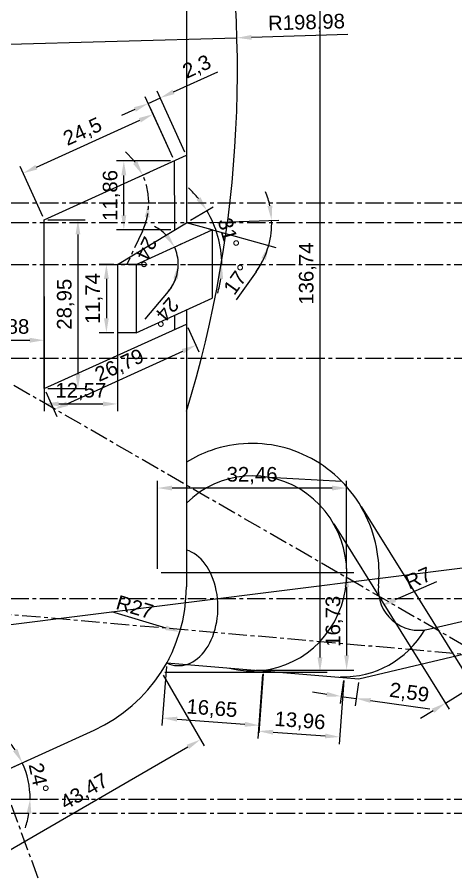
# Model space of a CAD drawing. Header units: millimetres. Extents: x -148 to 420, y -73 to 454.
# Drawn here: x 76.5 to 151.8, y -47.9 to 98.9 of the extents above; entities that cross this region are included whole.
import ezdxf

# ---------------------------------------------------------------- set-up
doc = ezdxf.new("R2010")
doc.units = ezdxf.units.MM
doc.header["$LTSCALE"] = 0.1
doc.linetypes.add('CENTER', pattern=[50.8, 31.75, -6.35, 6.35, -6.35])
doc.layers.add('axe', color=10, linetype='CENTER')
doc.layers.add('ls', color=7, linetype='Continuous')
doc.styles.get("Standard").update_dxf_attribs({"font": 'arial.ttf'})
doc.dimstyles.new('ISO-25', dxfattribs={"dimtxt": 2.5, "dimasz": 2.5, "dimexe": 1.25, "dimexo": 0.625, "dimtad": 1, "dimtxsty": 'Standard', "dimcen": 2.5, "dimadec": 0, "dimazin": 0, "dimtfac": 1, "dimtmove": 0, "dimatfit": 3, "dimfxl": 1, "dimarcsym": 0})

# ---------------------------------------------------------------- blocks, each defined once
blk = doc.blocks.new('*D22')
at = {"layer": 'Defpoints', "color": 0, "transparency": 16777216}
for p in [(78.52, 1.19), (104.38, -6.55)]:
    blk.add_point(p, dxfattribs=at)
at = {"layer": 'ls', "color": 0, "lineweight": -2, "transparency": 16777216}
blk.add_line((92.67, -3.04), (101.99, -5.83), dxfattribs=at)
at = {"layer": 'ls', "color": 0, "transparency": 16777216}
blk.add_solid([(102.11, -5.43), (101.87, -6.23), (104.38, -6.55)], dxfattribs=at)
at = {"layer": 'ls', "color": 0, "transparency": 16777216, "insert": (96.67, -2.28), "char_height": 2.5, "attachment_point": 5, "rotation": 343.3339}
blk.add_mtext('R27', dxfattribs=at)
blk = doc.blocks.new('*D46')
at = {"layer": 'Defpoints', "color": 0, "transparency": 16777216}
for p in [(69.86, -32.39), (78.55, -33.09), (63.61, -35.23), (70.47, -35.23)]:
    blk.add_point(p, dxfattribs=at)
at = {"layer": 'ls', "color": 0, "lineweight": -2, "transparency": 16777216}
for p, q in [((70.43, -32.13), (78.49, -28.47)), ((71.1, -35.23), (79.95, -35.23))]:
    blk.add_line(p, q, dxfattribs=at)
for start, end in [(33.9159, 43.417), (360, 24.4148), (340.9977, 350.4989)]:
    blk.add_arc((63.61, -35.23), 15.09, start, end, dxfattribs=at)
at = {"layer": 'ls', "color": 0, "transparency": 16777216}
for points in [[(76.5, -26.6), (75.77, -27.01), (77.35, -28.99)], [(78.08, -37.68), (78.91, -37.75), (78.7, -35.23)]]:
    blk.add_solid(points, dxfattribs=at)
at = {"layer": 'ls', "color": 0, "transparency": 16777216, "insert": (80.2, -31.64), "char_height": 2.5, "attachment_point": 5, "rotation": 282.2074}
blk.add_mtext('24°', dxfattribs=at)
blk = doc.blocks.new('*D51')
at = {"layer": 'Defpoints', "color": 0, "transparency": 16777216}
for p in [(101.22, -13.43), (107.93, -25.02), (63.61, -35.23)]:
    blk.add_point(p, dxfattribs=at)
at = {"layer": 'ls', "color": 0, "lineweight": -2, "transparency": 16777216}
for p, q in [((101.53, -13.97), (108.56, -26.1)), ((72.49, -45.56), (105.77, -26.27)), ((63.92, -35.77), (70.95, -47.9))]:
    blk.add_line(p, q, dxfattribs=at)
at = {"layer": 'ls', "color": 0, "transparency": 16777216}
for points in [[(105.56, -25.91), (105.98, -26.63), (107.93, -25.02)], [(72.28, -45.2), (72.7, -45.92), (70.33, -46.82)]]:
    blk.add_solid(points, dxfattribs=at)
at = {"layer": 'ls', "color": 0, "transparency": 16777216, "insert": (88.06, -34.08), "char_height": 2.5, "attachment_point": 5, "rotation": 30.0958}
blk.add_mtext('43,47', dxfattribs=at)
blk = doc.blocks.new('*D52')
at = {"layer": 'Defpoints', "color": 0, "transparency": 16777216}
for p in [(99.05, 123.31), (101.22, -13.43), (128.45, -13.43)]:
    blk.add_point(p, dxfattribs=at)
at = {"layer": 'ls', "color": 0, "lineweight": -2, "transparency": 16777216}
for p, q in [((99.67, 123.31), (129.7, 123.31)), ((128.45, 120.81), (128.45, -10.93)), ((101.84, -13.43), (129.7, -13.43))]:
    blk.add_line(p, q, dxfattribs=at)
at = {"layer": 'ls', "color": 0, "transparency": 16777216}
for points in [[(128.03, 120.81), (128.87, 120.81), (128.45, 123.31)], [(128.03, -10.93), (128.87, -10.93), (128.45, -13.43)]]:
    blk.add_solid(points, dxfattribs=at)
at = {"layer": 'ls', "color": 0, "transparency": 16777216, "insert": (126.32, 54.94), "char_height": 2.5, "attachment_point": 5, "rotation": 90}
blk.add_mtext('136,74', dxfattribs=at)
blk = doc.blocks.new('*D64')
at = {"layer": 'Defpoints', "color": 0, "transparency": 16777216}
for p in [(118.64, -13.24), (132.56, -14.24), (131.82, -24.57)]:
    blk.add_point(p, dxfattribs=at)
at = {"layer": 'ls', "color": 0, "lineweight": -2, "transparency": 16777216}
for p, q in [((118.59, -13.86), (117.8, -24.82)), ((132.52, -14.87), (131.73, -25.82)), ((120.39, -23.75), (129.33, -24.4))]:
    blk.add_line(p, q, dxfattribs=at)
at = {"layer": 'ls', "color": 0, "transparency": 16777216}
for points in [[(120.42, -23.34), (120.36, -24.17), (117.89, -23.57)], [(129.36, -23.98), (129.3, -24.81), (131.82, -24.57)]]:
    blk.add_solid(points, dxfattribs=at)
at = {"layer": 'ls', "color": 0, "transparency": 16777216, "insert": (125.01, -21.95), "char_height": 2.5, "attachment_point": 5, "rotation": 355.8847}
blk.add_mtext('13,96', dxfattribs=at)
blk = doc.blocks.new('*D65')
at = {"layer": 'Defpoints', "color": 0, "transparency": 16777216}
for p in [(102.14, -11.87), (118.75, -13.13), (118.03, -22.59)]:
    blk.add_point(p, dxfattribs=at)
at = {"layer": 'ls', "color": 0, "lineweight": -2, "transparency": 16777216}
for p, q in [((102.1, -12.5), (101.33, -22.58)), ((118.7, -13.76), (117.93, -23.84)), ((103.92, -21.52), (115.54, -22.4))]:
    blk.add_line(p, q, dxfattribs=at)
at = {"layer": 'ls', "color": 0, "transparency": 16777216}
for points in [[(103.95, -21.1), (103.89, -21.93), (101.43, -21.33)], [(115.57, -21.98), (115.5, -22.82), (118.03, -22.59)]]:
    blk.add_solid(points, dxfattribs=at)
at = {"layer": 'ls', "color": 0, "transparency": 16777216, "insert": (109.89, -19.84), "char_height": 2.5, "attachment_point": 5, "rotation": 355.6631}
blk.add_mtext('16,65', dxfattribs=at)
blk = doc.blocks.new('*D66')
at = {"layer": 'Defpoints', "color": 0, "transparency": 16777216}
for p in [(100.56, 3.65), (116.8, -13.09), (133.02, -13.09)]:
    blk.add_point(p, dxfattribs=at)
at = {"layer": 'ls', "color": 0, "lineweight": -2, "transparency": 16777216}
for p, q in [((101.19, 3.65), (134.27, 3.65)), ((133.02, 1.15), (133.02, -10.59)), ((117.43, -13.09), (134.27, -13.09))]:
    blk.add_line(p, q, dxfattribs=at)
at = {"layer": 'ls', "color": 0, "transparency": 16777216}
for points in [[(132.61, 1.15), (133.44, 1.15), (133.02, 3.65)], [(132.61, -10.59), (133.44, -10.59), (133.02, -13.09)]]:
    blk.add_solid(points, dxfattribs=at)
at = {"layer": 'ls', "color": 0, "transparency": 16777216, "insert": (130.9, -4.72), "char_height": 2.5, "attachment_point": 5, "rotation": 90}
blk.add_mtext('16,73', dxfattribs=at)
blk = doc.blocks.new('*D67')
at = {"layer": 'Defpoints', "color": 0, "transparency": 16777216}
for p in [(100.56, 18.14), (100.56, 3.65), (133.02, 3.65)]:
    blk.add_point(p, dxfattribs=at)
at = {"layer": 'ls', "color": 0, "lineweight": -2, "transparency": 16777216}
for p, q in [((100.56, 4.27), (100.56, 19.39)), ((133.02, 4.27), (133.02, 19.39)), ((130.52, 18.14), (103.06, 18.14))]:
    blk.add_line(p, q, dxfattribs=at)
at = {"layer": 'ls', "color": 0, "transparency": 16777216}
for points in [[(103.06, 18.56), (103.06, 17.72), (100.56, 18.14)], [(130.52, 18.56), (130.52, 17.72), (133.02, 18.14)]]:
    blk.add_solid(points, dxfattribs=at)
at = {"layer": 'ls', "color": 0, "transparency": 16777216, "insert": (116.79, 20.27), "char_height": 2.5, "attachment_point": 5}
blk.add_mtext('32,46', dxfattribs=at)
blk = doc.blocks.new('*D68')
at = {"layer": 'Defpoints', "color": 0, "transparency": 16777216}
for p in [(132.56, -14.24), (135.13, -14.61), (134.65, -17.97)]:
    blk.add_point(p, dxfattribs=at)
at = {"layer": 'ls', "color": 0, "lineweight": -2, "transparency": 16777216}
for p, q in [((132.48, -14.86), (131.91, -18.85)), ((135.04, -15.22), (134.48, -19.21)), ((129.61, -17.26), (127.14, -16.91)), ((132.09, -17.61), (134.65, -17.97)), ((137.13, -18.32), (147.32, -19.76))]:
    blk.add_line(p, q, dxfattribs=at)
at = {"layer": 'ls', "color": 0, "transparency": 16777216}
for points in [[(129.67, -16.84), (129.55, -17.67), (132.09, -17.61)], [(137.19, -17.91), (137.07, -18.73), (134.65, -17.97)]]:
    blk.add_solid(points, dxfattribs=at)
at = {"layer": 'ls', "color": 0, "transparency": 16777216, "insert": (143.76, -17.11), "char_height": 2.5, "attachment_point": 5, "rotation": 351.9395}
blk.add_mtext('2,59', dxfattribs=at)
blk = doc.blocks.new('*D69')
at = {"layer": 'Defpoints', "color": 0, "transparency": 16777216}
for p in [(388.68, 45.26), (390.07, 34.11), (-0.28, -3.4)]:
    blk.add_point(p, dxfattribs=at)
at = {"layer": 'ls', "color": 0, "lineweight": -2, "transparency": 16777216}
for p, q in [((388.75, 44.64), (390.23, 32.87)), ((3.6, -14.24), (387.59, 33.8)), ((-0.2, -4.02), (1.27, -15.79))]:
    blk.add_line(p, q, dxfattribs=at)
at = {"layer": 'ls', "color": 0, "transparency": 16777216}
for points in [[(387.54, 34.21), (387.64, 33.39), (390.07, 34.11)], [(3.54, -13.83), (3.65, -14.65), (1.11, -14.55)]]:
    blk.add_solid(points, dxfattribs=at)
at = {"layer": 'ls', "color": 0, "transparency": 16777216, "insert": (195.33, 11.89), "char_height": 2.5, "attachment_point": 5, "rotation": 7.1309}
blk.add_mtext('391,99', dxfattribs=at)
blk = doc.blocks.new('*D75')
at = {"layer": 'Defpoints', "color": 0, "transparency": 16777216}
for p in [(183.86, 85.75), (19.38, 64.84)]:
    blk.add_point(p, dxfattribs=at)
at = {"layer": 'ls', "color": 0, "lineweight": -2, "transparency": 16777216}
blk.add_line((165.47, 83.41), (181.38, 85.44), dxfattribs=at)
at = {"layer": 'ls', "color": 0, "transparency": 16777216}
blk.add_solid([(181.33, 85.85), (181.44, 85.02), (183.86, 85.75)], dxfattribs=at)
at = {"layer": 'ls', "color": 0, "transparency": 16777216, "insert": (171.92, 86.38), "char_height": 2.5, "attachment_point": 5, "rotation": 7.2466}
blk.add_mtext('R165,81', dxfattribs=at)
blk = doc.blocks.new('*D77')
at = {"layer": 'Defpoints', "color": 0, "transparency": 16777216}
for p in [(145.46, 0.72), (139.03, -2.04)]:
    blk.add_point(p, dxfattribs=at)
at = {"layer": 'ls', "color": 0, "lineweight": -2, "transparency": 16777216}
blk.add_line((148.48, 2.02), (141.33, -1.05), dxfattribs=at)
at = {"layer": 'ls', "color": 0, "transparency": 16777216}
blk.add_solid([(141.16, -0.67), (141.49, -1.43), (139.03, -2.04)], dxfattribs=at)
at = {"layer": 'ls', "color": 0, "transparency": 16777216, "insert": (145.31, 2.7), "char_height": 2.5, "attachment_point": 5, "rotation": 23.2323}
blk.add_mtext('R7', dxfattribs=at)
blk = doc.blocks.new('*D78')
at = {"layer": 'Defpoints', "color": 0, "transparency": 16777216}
for p in [(135.18, 15.48), (130.47, 12.55), (154.68, -15.83)]:
    blk.add_point(p, dxfattribs=at)
at = {"layer": 'ls', "color": 0, "lineweight": -2, "transparency": 16777216}
for p, q in [((135.51, 14.95), (155.34, -16.89)), ((130.8, 12.02), (150.64, -19.82)), ((156.81, -14.51), (165.49, -9.1)), ((149.98, -18.76), (154.68, -15.83)), ((147.86, -20.08), (145.73, -21.41))]:
    blk.add_line(p, q, dxfattribs=at)
at = {"layer": 'ls', "color": 0, "transparency": 16777216}
for points in [[(156.59, -14.15), (157.03, -14.86), (154.68, -15.83)], [(147.64, -19.73), (148.08, -20.44), (149.98, -18.76)]]:
    blk.add_solid(points, dxfattribs=at)
at = {"layer": 'ls', "color": 0, "transparency": 16777216, "insert": (161.09, -9.34), "char_height": 2.5, "attachment_point": 5, "rotation": 31.925}
blk.add_mtext('5,54', dxfattribs=at)
blk = doc.blocks.new('*D79')
at = {"layer": 'Defpoints', "color": 0, "transparency": 16777216}
for p in [(67.24, 51.6), (81.12, 51.6), (81.12, 43.5)]:
    blk.add_point(p, dxfattribs=at)
at = {"layer": 'ls', "color": 0, "lineweight": -2, "transparency": 16777216}
for p, q in [((67.24, 50.98), (67.24, 42.25)), ((81.12, 50.98), (81.12, 42.25)), ((69.74, 43.5), (78.62, 43.5))]:
    blk.add_line(p, q, dxfattribs=at)
at = {"layer": 'ls', "color": 0, "transparency": 16777216}
for points in [[(69.74, 43.92), (69.74, 43.08), (67.24, 43.5)], [(78.62, 43.92), (78.62, 43.08), (81.12, 43.5)]]:
    blk.add_solid(points, dxfattribs=at)
at = {"layer": 'ls', "color": 0, "transparency": 16777216, "insert": (74.18, 45.63), "char_height": 2.5, "attachment_point": 5}
blk.add_mtext('13,88', dxfattribs=at)
blk = doc.blocks.new('*D80')
at = {"layer": 'Defpoints', "color": 0, "transparency": 16777216}
for p in [(99.8, 82.28), (103.43, 74.28), (81.12, 64.16)]:
    blk.add_point(p, dxfattribs=at)
at = {"layer": 'ls', "color": 0, "lineweight": -2, "transparency": 16777216}
for p, q in [((103.17, 74.85), (99.28, 83.42)), ((79.77, 73.19), (97.52, 81.25)), ((80.86, 64.72), (76.97, 73.29))]:
    blk.add_line(p, q, dxfattribs=at)
at = {"layer": 'ls', "color": 0, "transparency": 16777216}
for points in [[(97.35, 81.63), (97.69, 80.87), (99.8, 82.28)], [(79.59, 73.57), (79.94, 72.81), (77.49, 72.15)]]:
    blk.add_solid(points, dxfattribs=at)
at = {"layer": 'ls', "color": 0, "transparency": 16777216, "insert": (87.76, 79.15), "char_height": 2.5, "attachment_point": 5, "rotation": 24.4148}
blk.add_mtext('24,5', dxfattribs=at)
blk = doc.blocks.new('*D81')
at = {"layer": 'Defpoints', "color": 0, "transparency": 16777216}
for p in [(101.05, 85.08), (105.52, 75.23), (103.43, 74.28)]:
    blk.add_point(p, dxfattribs=at)
at = {"layer": 'ls', "color": 0, "lineweight": -2, "transparency": 16777216}
for p, q in [((103.32, 86.12), (110.92, 89.56)), ((103.17, 74.85), (98.44, 85.27)), ((105.26, 75.8), (100.53, 86.22)), ((98.96, 84.13), (101.05, 85.08)), ((96.68, 83.1), (94.4, 82.07))]:
    blk.add_line(p, q, dxfattribs=at)
at = {"layer": 'ls', "color": 0, "transparency": 16777216}
for points in [[(103.15, 86.5), (103.49, 85.74), (101.05, 85.08)], [(96.51, 83.48), (96.85, 82.72), (98.96, 84.13)]]:
    blk.add_solid(points, dxfattribs=at)
at = {"layer": 'ls', "color": 0, "transparency": 16777216, "insert": (107.38, 90.29), "char_height": 2.5, "attachment_point": 5, "rotation": 24.4148}
blk.add_mtext('2,3', dxfattribs=at)
blk = doc.blocks.new('*D82')
at = {"layer": 'Defpoints', "color": 0, "transparency": 16777216}
for p in [(94.78, 74.28), (103.43, 74.28), (103.46, 62.42)]:
    blk.add_point(p, dxfattribs=at)
at = {"layer": 'ls', "color": 0, "lineweight": -2, "transparency": 16777216}
for p, q in [((102.8, 74.28), (93.53, 74.28)), ((94.78, 64.92), (94.78, 71.78)), ((102.84, 62.42), (93.53, 62.42))]:
    blk.add_line(p, q, dxfattribs=at)
at = {"layer": 'ls', "color": 0, "transparency": 16777216}
for points in [[(94.36, 71.78), (95.2, 71.78), (94.78, 74.28)], [(94.36, 64.92), (95.2, 64.92), (94.78, 62.42)]]:
    blk.add_solid(points, dxfattribs=at)
at = {"layer": 'ls', "color": 0, "transparency": 16777216, "insert": (92.65, 68.35), "char_height": 2.5, "attachment_point": 5, "rotation": 90}
blk.add_mtext('11,86', dxfattribs=at)
blk = doc.blocks.new('*D83')
at = {"layer": 'Defpoints', "color": 0, "transparency": 16777216}
for p in [(103.48, 59.5), (103.84, 58.54), (96.92, 56.52), (104.13, 56.52)]:
    blk.add_point(p, dxfattribs=at)
at = {"layer": 'ls', "color": 0, "lineweight": -2, "transparency": 16777216}
for p, q in [((104.05, 59.76), (104.62, 60.02)), ((104.75, 56.52), (105.38, 56.52)), ((102.39, 51.84), (98.36, 47.13))]:
    blk.add_line(p, q, dxfattribs=at)
for start, end in [(44.3985, 64.3823), (0, 24.4148), (319.39, 0), (320.0324, 340.0162)]:
    blk.add_arc((96.92, 56.52), 7.2, start, end, dxfattribs=at)
at = {"layer": 'ls', "color": 0, "transparency": 16777216}
for points in [[(102.41, 61.8), (101.73, 61.33), (103.48, 59.5)], [(103.28, 54.13), (104.1, 53.99), (104.13, 56.52)]]:
    blk.add_solid(points, dxfattribs=at)
at = {"layer": 'ls', "color": 0, "transparency": 16777216, "insert": (101.8, 48.26), "char_height": 2.5, "attachment_point": 5, "rotation": 229.39}
blk.add_mtext('24°', dxfattribs=at)
blk = doc.blocks.new('*D84')
at = {"layer": 'Defpoints', "color": 0, "transparency": 16777216}
for p in [(105.68, 63.77), (111.3, 59.75), (93.69, 56.52), (107.7, 56.52)]:
    blk.add_point(p, dxfattribs=at)
at = {"layer": 'ls', "color": 0, "lineweight": -2, "transparency": 16777216}
for p, q in [((106.22, 64.09), (110.09, 66.42)), ((108.32, 56.52), (112.84, 56.52))]:
    blk.add_line(p, q, dxfattribs=at)
for start, end in [(39.1214, 47.128), (360, 31.1148), (343.9868, 351.9934)]:
    blk.add_arc((93.69, 56.52), 17.9, start, end, dxfattribs=at)
at = {"layer": 'ls', "color": 0, "transparency": 16777216}
for points in [[(107.92, 68.06), (107.24, 67.58), (109.02, 65.78)], [(111, 54.06), (111.83, 54), (111.59, 56.52)]]:
    blk.add_solid(points, dxfattribs=at)
at = {"layer": 'ls', "color": 0, "transparency": 16777216, "insert": (112.77, 61.84), "char_height": 2.5, "attachment_point": 5, "rotation": 285.5574}
blk.add_mtext('31°', dxfattribs=at)
blk = doc.blocks.new('*D85')
at = {"layer": 'Defpoints', "color": 0, "transparency": 16777216}
for p in [(105.79, 63.59), (108.86, 63.7), (108.75, 62.77), (120.13, 62.63)]:
    blk.add_point(p, dxfattribs=at)
at = {"layer": 'ls', "color": 0, "lineweight": -2, "transparency": 16777216}
for p, q in [((109.48, 63.72), (121.4, 64.12)), ((109.35, 62.61), (120.85, 59.44)), ((117.5, 55.26), (114.06, 50.43))]:
    blk.add_line(p, q, dxfattribs=at)
for start, end in [(11.9383, 21.9173), (344.5927, 1.9594), (324.558, 344.5927), (324.6347, 334.6137)]:
    blk.add_arc((105.79, 63.59), 14.37, start, end, dxfattribs=at)
at = {"layer": 'ls', "color": 0, "transparency": 16777216}
for points in [[(120.26, 66.61), (119.44, 66.51), (120.15, 64.08)], [(118.38, 57.57), (119.16, 57.28), (119.64, 59.77)]]:
    blk.add_solid(points, dxfattribs=at)
at = {"layer": 'ls', "color": 0, "transparency": 16777216, "insert": (114.25, 53.94), "char_height": 2.5, "attachment_point": 5, "rotation": 54.558}
blk.add_mtext('17°', dxfattribs=at)
blk = doc.blocks.new('*D86')
at = {"layer": 'Defpoints', "color": 0, "transparency": 16777216}
for p in [(81.12, 64.16), (81.12, 35.2), (86.9, 35.2)]:
    blk.add_point(p, dxfattribs=at)
at = {"layer": 'ls', "color": 0, "lineweight": -2, "transparency": 16777216}
for p, q in [((81.74, 64.16), (88.15, 64.16)), ((86.9, 61.66), (86.9, 37.7)), ((81.74, 35.2), (88.15, 35.2))]:
    blk.add_line(p, q, dxfattribs=at)
at = {"layer": 'ls', "color": 0, "transparency": 16777216}
for points in [[(86.49, 61.66), (87.32, 61.66), (86.9, 64.16)], [(86.49, 37.7), (87.32, 37.7), (86.9, 35.2)]]:
    blk.add_solid(points, dxfattribs=at)
at = {"layer": 'ls', "color": 0, "transparency": 16777216, "insert": (84.78, 49.68), "char_height": 2.5, "attachment_point": 5, "rotation": 90}
blk.add_mtext('28,95', dxfattribs=at)
blk = doc.blocks.new('*D87')
at = {"layer": 'Defpoints', "color": 0, "transparency": 16777216}
for p in [(105.52, 46.28), (107.16, 42.65), (81.12, 35.2)]:
    blk.add_point(p, dxfattribs=at)
at = {"layer": 'ls', "color": 0, "lineweight": -2, "transparency": 16777216}
for p, q in [((105.78, 45.71), (107.68, 41.51)), ((85.04, 32.61), (104.89, 41.62)), ((81.38, 34.63), (83.28, 30.44))]:
    blk.add_line(p, q, dxfattribs=at)
at = {"layer": 'ls', "color": 0, "transparency": 16777216}
for points in [[(104.71, 42), (105.06, 41.24), (107.16, 42.65)], [(84.87, 32.99), (85.21, 32.23), (82.76, 31.58)]]:
    blk.add_solid(points, dxfattribs=at)
at = {"layer": 'ls', "color": 0, "transparency": 16777216, "insert": (94.08, 39.05), "char_height": 2.5, "attachment_point": 5, "rotation": 24.4148}
blk.add_mtext('26,79', dxfattribs=at)
blk = doc.blocks.new('*D88')
at = {"layer": 'axe', "color": 0, "lineweight": -2, "transparency": 16777216}
for p, q in [((97.24, 71.47), (99.17, 72.35)), ((98.18, 67.09), (100.3, 67.09)), ((97.96, 62.21), (95.33, 56.6))]:
    blk.add_line(p, q, dxfattribs=at)
for start, end in [(36.9276, 49.4404), (0, 24.4148), (334.822, 0), (334.9743, 347.4872)]:
    blk.add_arc((87.58, 67.09), 11.47, start, end, dxfattribs=at)
at = {"layer": 'axe', "color": 0, "transparency": 16777216}
for points in [[(97.11, 74.19), (96.39, 73.77), (98.03, 71.83)], [(98.37, 64.65), (99.2, 64.56), (99.05, 67.09)]]:
    blk.add_solid(points, dxfattribs=at)
at = {"layer": 'Defpoints', "color": 0, "transparency": 16777216}
for p in [(96.67, 71.21), (98.59, 70.3), (87.58, 67.09), (97.56, 67.09)]:
    blk.add_point(p, dxfattribs=at)
at = {"layer": 'axe', "color": 0, "transparency": 16777216, "insert": (98.35, 58.61), "char_height": 2.5, "attachment_point": 5, "rotation": 244.822}
blk.add_mtext('24°', dxfattribs=at)
blk = doc.blocks.new('*D89')
at = {"layer": 'Defpoints', "color": 0, "transparency": 16777216}
for p in [(93.69, 56.52), (91.79, 44.78), (93.69, 44.78)]:
    blk.add_point(p, dxfattribs=at)
at = {"layer": 'ls', "color": 0, "lineweight": -2, "transparency": 16777216}
for p, q in [((93.06, 56.52), (90.54, 56.52)), ((91.79, 54.02), (91.79, 47.28)), ((93.06, 44.78), (90.54, 44.78))]:
    blk.add_line(p, q, dxfattribs=at)
at = {"layer": 'ls', "color": 0, "transparency": 16777216}
for points in [[(91.37, 54.02), (92.2, 54.02), (91.79, 56.52)], [(91.37, 47.28), (92.2, 47.28), (91.79, 44.78)]]:
    blk.add_solid(points, dxfattribs=at)
at = {"layer": 'ls', "color": 0, "transparency": 16777216, "insert": (89.66, 50.65), "char_height": 2.5, "attachment_point": 5, "rotation": 90}
blk.add_mtext('11,74', dxfattribs=at)
blk = doc.blocks.new('*D90')
at = {"layer": 'Defpoints', "color": 0, "transparency": 16777216}
for p in [(81.12, 51.6), (93.69, 51.6), (93.69, 32.57)]:
    blk.add_point(p, dxfattribs=at)
at = {"layer": 'ls', "color": 0, "lineweight": -2, "transparency": 16777216}
for p, q in [((81.12, 50.98), (81.12, 31.32)), ((93.69, 50.98), (93.69, 31.32)), ((83.62, 32.57), (91.19, 32.57))]:
    blk.add_line(p, q, dxfattribs=at)
at = {"layer": 'ls', "color": 0, "transparency": 16777216}
for points in [[(83.62, 32.98), (83.62, 32.15), (81.12, 32.57)], [(91.19, 32.98), (91.19, 32.15), (93.69, 32.57)]]:
    blk.add_solid(points, dxfattribs=at)
at = {"layer": 'ls', "color": 0, "transparency": 16777216, "insert": (87.4, 34.69), "char_height": 2.5, "attachment_point": 5}
blk.add_mtext('12,57', dxfattribs=at)
blk = doc.blocks.new('*D101')
at = {"layer": 'Defpoints', "color": 0, "transparency": 16777216}
for p in [(114.2, 95.4), (-84.7, 89.7)]:
    blk.add_point(p, dxfattribs=at)
at = {"layer": 'ls', "color": 0, "lineweight": -2, "transparency": 16777216}
for p, q in [((133.22, 95.94), (116.7, 95.47)), ((-84.7, 89.7), (114.2, 95.4))]:
    blk.add_line(p, q, dxfattribs=at)
at = {"layer": 'ls', "color": 0, "transparency": 16777216}
blk.add_solid([(116.68, 95.88), (116.71, 95.05), (114.2, 95.4)], dxfattribs=at)
at = {"layer": 'ls', "color": 0, "transparency": 16777216, "insert": (126.14, 97.87), "char_height": 2.5, "attachment_point": 5, "rotation": 1.641}
blk.add_mtext('R198,98', dxfattribs=at)

msp = doc.modelspace()

# ---------------------------------------------------------------- linework, layer by layer
at = {"layer": 'axe'}
for p, direction in [((-47.813, 107.168), (-0.8660254, 0.5)), ((87.584, 67.089), (1, 0)), ((105.384, 63.702), (1, 0)), ((29.462, 56.524), (1, 0)), ((168.994, 40.427), (1, 0)), ((-36.033, 6.211), (0.9961947, -0.0871557)), ((193.653, -0.786), (1, 0)), ((63.608, -35.225), (1, 0)), ((40.667, -37.637), (1, 0))]:
    msp.add_xline(p, direction, dxfattribs=at)
msp.add_ray((40.689, 59.279), (0.3420201, -0.9396926), dxfattribs=at)
at = {"layer": 'ls'}
for p, q in [((105.518, 105.77), (105.518, 63.665)), ((81.12, 64.155), (105.518, 75.23)), ((103.428, 74.282), (103.46, 62.423)), ((81.12, 35.201), (81.12, 64.155)), ((93.688, 56.524), (105.518, 63.665)), ((109.957, 62.441), (105.518, 63.665)), ((96.922, 56.524), (109.957, 62.441)), ((109.957, 62.441), (109.957, 50.701)), ((96.922, 56.524), (93.688, 56.524)), ((93.688, 56.524), (93.688, 44.784)), ((96.922, 56.524), (96.922, 44.784)), ((96.922, 44.784), (109.957, 50.701)), ((105.518, 48.686), (105.518, 1.194)), ((147.072, -6.088), (379.708, 48.845)), ((103.5, 47.77), (103.506, 45.363)), ((81.12, 35.201), (105.518, 46.276)), ((96.922, 44.784), (93.688, 44.784)), ((135.13, -14.605), (388.708, 45.272)), ((119.609, 19.992), (132.171, 19.3)), ((102.484, -11.241), (102.546, -11.251)), ((102.144, -11.875), (135.13, -14.605)), ((131.987, -14.232), (131.945, -14.342)), ((63.608, -35.225), (89.678, -23.391))]:
    msp.add_line(p, q, dxfattribs=at)
for centre, radius, start, end in [((-84.702, 89.698), 198.981, 342.93518, 11.32623), ((93.688, 56.524), 14.012, 30.28506, 31.1148), ((96.922, 56.524), 7.204, 0, 24.41475), ((78.518, 1.194), 27, 294.41475, 0), ((145.463, 0.725), 7, 174.6751, 283.286)]:
    msp.add_arc(centre, radius, start, end, dxfattribs=at)
for centre, major_axis, ratio, start_param, end_param in [((116.805, 3.495), (0, -16.748), 0.9698027, 6.0414055, 10.193025), ((104.186, -2.323), (0, 10.022), 0.6734693, 2.8342365, 6.0845471), ((132.564, 2.506), (0, -16.748), 0.9698027, 6.2476423, 7.306795)]:
    msp.add_ellipse(centre, major_axis=major_axis, ratio=ratio, start_param=start_param, end_param=end_param, dxfattribs=at)
msp.add_open_spline([(138.493, 1.374), (138.65, 3.049), (138.62, 4.742), (138.128, 8.562), (137.542, 10.672), (135.795, 14.638), (134.635, 16.492), (131.832, 19.785), (130.19, 21.222), (126.557, 23.551), (124.568, 24.441), (120.415, 25.59), (118.253, 25.848), (113.949, 25.706), (111.808, 25.305), (108.287, 24.077), (106.858, 23.394), (105.518, 22.564)], degree=3, knots=[7.7579917, 7.7579917, 7.7579917, 7.7579917, 7.9861093, 7.9861093, 8.2802559, 8.2802559, 8.5744026, 8.5744026, 8.8685492, 8.8685492, 9.1626959, 9.1626959, 9.4568425, 9.4568425, 9.7509891, 9.7509891, 9.9658719, 9.9658719, 9.9658719, 9.9658719], dxfattribs=at)
msp.add_open_spline([(102.515, -11.181), (102.525, -11.204), (102.536, -11.227), (102.546, -11.251)], degree=3, dxfattribs=at)

# ---------------------------------------------------------------- dimensions: what is measured, and where the dimension line sits
at = {"layer": 'axe'}
dim = msp.add_angular_dim_3p(base=(98.594, 70.304), center=(87.584, 67.089), p1=(97.559, 67.089), p2=(96.667, 71.213), dimstyle='ISO-25', dxfattribs=at)
dim.commit()
dim.dimension.update_dxf_attribs({"geometry": '*D88', "text_midpoint": (98.347, 58.606)})
at = {"layer": 'ls'}
for base, p1, p2, picture, middle in [((128.452, -13.429), (99.046, 123.309), (101.215, -13.429), '*D52', (126.324, 54.94)), ((94.778, 74.282), (103.46, 62.423), (103.428, 74.282), '*D82', (92.651, 68.352)), ((86.902, 35.201), (81.12, 64.155), (81.12, 35.201), '*D86', (84.775, 49.678)), ((91.787, 44.784), (93.688, 56.524), (93.688, 44.784), '*D89', (89.66, 50.654)), ((133.024, -13.088), (100.563, 3.646), (116.805, -13.088), '*D66', (130.896, -4.721))]:
    dim = msp.add_linear_dim(base=base, p1=p1, p2=p2, angle=90, dimstyle='ISO-25', dxfattribs=at)
    dim.commit()
    dim.dimension.update_dxf_attribs({"geometry": picture, "text_midpoint": middle})
dim = msp.add_radius_dim(center=(-84.702, 89.698), mpoint=(114.197, 95.396), dimstyle='ISO-25', dxfattribs=at)
dim.commit()
dim.dimension.update_dxf_attribs({"geometry": '*D101', "text_midpoint": (126.144, 97.866)})
for p1, p2, distance, picture, middle in [((103.428, 74.2817), (105.5181, 75.2305), 10.8197, '*D81', (107.3802, 90.2943)), ((81.12, 64.155), (103.428, 74.282), 8.784, '*D80', (87.764, 79.154)), ((67.244, 51.601), (81.12, 51.601), -8.102, '*D79', (74.182, 45.627)), ((81.12, 35.201), (105.518, 46.276), -3.981, '*D87', (94.085, 39.051)), ((-0.281, -3.395), (388.676, 45.265), -11.242, '*D69', (195.329, 11.89)), ((130.47, 12.548), (135.176, 15.48), -36.889, '*D78', (161.087, -9.34)), ((102.144, -11.875), (118.745, -13.134), -9.483, '*D65', (109.888, -19.839)), ((63.608, -35.225), (101.215, -13.429), -13.396, '*D51', (88.062, -34.076)), ((118.637, -13.24), (132.564, -14.242), -10.359, '*D64', (125.01, -21.952)), ((132.564, -14.242), (135.13, -14.605), -3.399, '*D68', (143.76, -17.112))]:
    dim = msp.add_aligned_dim(p1=p1, p2=p2, distance=distance, dimstyle='ISO-25', dxfattribs=at)
    dim.commit()
    dim.dimension.update_dxf_attribs({"geometry": picture, "text_midpoint": middle})
for center, mpoint, picture, middle in [((19.376, 64.837), (183.864, 85.753), '*D75', (172.188, 84.269)), ((145.463, 0.725), (139.031, -2.037), '*D77', (146.052, 0.977)), ((78.518, 1.194), (104.384, -6.549), '*D22', (96.134, -4.079))]:
    dim = msp.add_radius_dim(center=center, mpoint=mpoint, dimstyle='ISO-25', dxfattribs=at)
    dim.commit()
    dim.dimension.update_dxf_attribs({"geometry": picture, "text_midpoint": middle, "dimtype": 164})
for base, center, p1, p2, picture, middle in [((111.3, 59.748), (93.688, 56.524), (107.7, 56.524), (105.684, 63.765), '*D84', (112.769, 61.837)), ((120.128, 62.631), (105.788, 63.591), (108.748, 62.775), (108.857, 63.696), '*D85', (114.249, 53.935)), ((103.838, 58.544), (96.922, 56.524), (104.127, 56.524), (103.482, 59.502), '*D83', (101.802, 48.259)), ((78.549, -33.089), (63.608, -35.225), (70.473, -35.225), (69.86, -32.387), '*D46', (80.198, -31.636))]:
    dim = msp.add_angular_dim_3p(base=base, center=center, p1=p1, p2=p2, dimstyle='ISO-25', dxfattribs=at)
    dim.commit()
    dim.dimension.update_dxf_attribs({"geometry": picture, "text_midpoint": middle})
for base, p1, p2, picture, middle in [((93.688, 32.567), (81.12, 51.601), (93.688, 51.601), '*D90', (87.404, 34.694)), ((100.563, 18.138), (133.024, 3.646), (100.563, 3.646), '*D67', (116.793, 20.266))]:
    dim = msp.add_linear_dim(base=base, p1=p1, p2=p2, dimstyle='ISO-25', dxfattribs=at)
    dim.commit()
    dim.dimension.update_dxf_attribs({"geometry": picture, "text_midpoint": middle})

doc.saveas('drawing.dxf')
